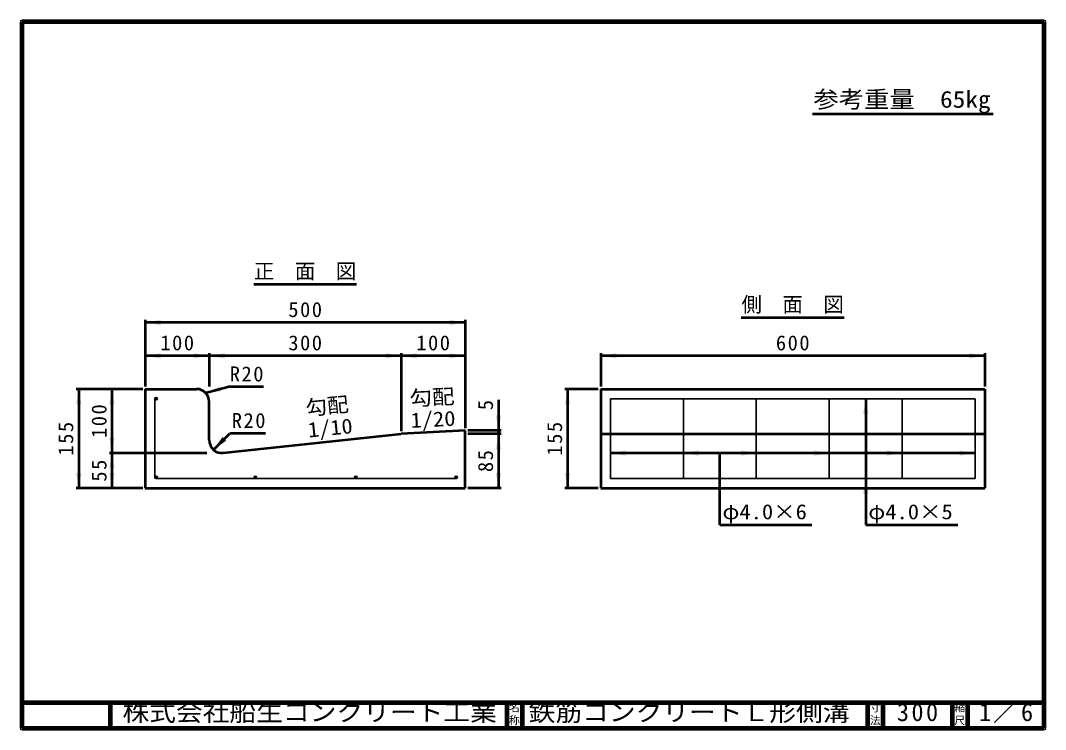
# Model space of a CAD drawing. Units: millimetres, scale not verified, with parts at other scales. Extents: x 100 to 4105, y 100 to 2870.
import ezdxf
from ezdxf.enums import TextEntityAlignment as Align

# ---------------------------------------------------------------- set-up
doc = ezdxf.new("R2010")
doc.units = ezdxf.units.MM
doc.header["$LTSCALE"] = 5
doc.layers.add('V-nasSTD', color=7, linetype='Continuous', lineweight=50)
doc.styles.add('ＭＳ ゴシック', font='')
doc.styles.get('ＭＳ ゴシック').set_extended_font_data('MS Gothic')

msp = doc.modelspace()

# ---------------------------------------------------------------- hatches: boundary and pattern name
at = {"layer": 'V-nasSTD'}
for points in [[(647.5, 1700.019), (587.5, 1690.019), (647.5, 1680.019)], [(1777.5, 1680.019), (1837.5, 1690.019), (1777.5, 1700.019)], [(647.5, 1570.019), (587.5, 1560.019), (647.5, 1550.019)], [(777.5, 1550.019), (837.5, 1560.019), (777.5, 1570.019)], [(897.5, 1570.019), (837.5, 1560.019), (897.5, 1550.019)], [(1527.5, 1550.019), (1587.5, 1560.019), (1527.5, 1570.019)], [(1647.5, 1570.019), (1587.5, 1560.019), (1647.5, 1550.019)], [(1777.5, 1550.019), (1837.5, 1560.019), (1777.5, 1570.019)], [(2427.5, 1570.019), (2367.5, 1560.019), (2427.5, 1550.019)], [(3807.5, 1550.019), (3867.5, 1560.019), (3807.5, 1570.019)], [(337.5, 1370.019), (327.5, 1430.019), (317.5, 1370.019)], [(467.5, 1370.019), (457.5, 1430.019), (447.5, 1370.019)], [(878.223, 1440.563), (822.855, 1415.374), (883.399, 1421.244)], [(2247.5, 1370.019), (2237.5, 1430.019), (2227.5, 1370.019)], [(635, 1392.519, 1), (625, 1392.519, 1)], [(3412.5, 1332.519), (3402.5, 1392.519), (3392.5, 1332.519)], [(1957.5, 1327.519), (1967.5, 1267.519), (1977.5, 1327.519)], [(889.305, 1242.444), (853.95, 1192.946), (903.447, 1228.302)], [(1977.5, 1195.019), (1967.5, 1255.019), (1957.5, 1195.019)], [(447.5, 1240.019), (457.5, 1180.019), (467.5, 1240.019)], [(467.5, 1120.019), (457.5, 1180.019), (447.5, 1120.019)], [(2465, 1190.019), (2405, 1180.019), (2465, 1170.019)], [(2750, 1190.019), (2690, 1180.019), (2750, 1170.019)], [(2915, 1170.019), (2975, 1180.019), (2915, 1190.019)], [(3200, 1170.019), (3260, 1180.019), (3200, 1190.019)], [(3485, 1170.019), (3545, 1180.019), (3485, 1190.019)], [(3770, 1170.019), (3830, 1180.019), (3770, 1190.019)], [(317.5, 1102.519), (327.5, 1042.519), (337.5, 1102.519)], [(447.5, 1102.519), (457.5, 1042.519), (467.5, 1102.519)], [(635, 1085.019, 1), (625, 1085.019, 1)], [(1022.5, 1085.019, 1), (1012.5, 1085.019, 1)], [(1415, 1085.019, 1), (1405, 1085.019, 1)], [(1807.5, 1085.019, 1), (1797.5, 1085.019, 1)], [(1957.5, 1102.519), (1967.5, 1042.519), (1977.5, 1102.519)], [(2227.5, 1102.519), (2237.5, 1042.519), (2247.5, 1102.519)], [(3412.5, 1020.019), (3402.5, 1080.019), (3392.5, 1020.019)]]:
    msp.add_hatch(color=256, dxfattribs=at).paths.add_polyline_path(points)

# ---------------------------------------------------------------- linework, layer by layer
at = {"layer": 'V-nasSTD', "lineweight": 100}
for p, q in [((105, 2865), (105, 105)), ((4100, 2865), (105, 2865)), ((4100, 105), (4100, 2865)), ((105, 205), (4100, 205)), ((450, 205), (450, 105)), ((2000, 205), (2000, 105)), ((2060, 205), (2060, 105)), ((3410, 205), (3410, 105)), ((3470, 205), (3470, 105)), ((3740, 205), (3740, 105)), ((3800, 205), (3800, 105)), ((105, 105), (4100, 105))]:
    msp.add_line(p, q, dxfattribs=at)
at = {"layer": 'V-nasSTD'}
for p, q in [((3194, 2505), (3900, 2505)), ((1011.496, 1840.019), (1413.504, 1840.019)), ((587.5, 1700.019), (587.5, 1440.019)), ((1837.5, 1690.019), (587.5, 1690.019)), ((1837.5, 1700.019), (1837.5, 1277.519)), ((2916.496, 1710.019), (3318.504, 1710.019)), ((837.5, 1570.019), (837.5, 1440.019)), ((1587.5, 1570.019), (1587.5, 1265.019)), ((2367.5, 1570.019), (2367.5, 1440.019)), ((3867.5, 1570.019), (3867.5, 1440.019)), ((837.5, 1560.019), (587.5, 1560.019)), ((1587.5, 1560.019), (837.5, 1560.019)), ((1837.5, 1560.019), (1587.5, 1560.019)), ((3867.5, 1560.019), (2367.5, 1560.019)), ((577.5, 1430.019), (317.5, 1430.019)), ((327.5, 1430.019), (327.5, 1042.519)), ((457.5, 1430.019), (457.5, 1180.019)), ((587.5, 1430.019), (587.5, 1042.519)), ((587.5, 1430.019), (787.5, 1430.019)), ((822.855, 1415.374), (909.789, 1438.668)), ((1049.789, 1438.668), (909.789, 1438.668)), ((2357.5, 1430.019), (2227.5, 1430.019)), ((2237.5, 1430.019), (2237.5, 1042.519)), ((2367.5, 1430.019), (2367.5, 1042.519)), ((2367.5, 1430.019), (3867.5, 1430.019)), ((3867.5, 1430.019), (3867.5, 1042.519)), ((837.5, 1230.019), (837.5, 1380.019)), ((1967.5, 1387.519), (1967.5, 1267.519)), ((3402.5, 1392.519), (3402.5, 900.019)), ((853.95, 1192.946), (917.589, 1256.586)), ((892.475, 1180.267), (1587.5, 1255.019)), ((1057.589, 1256.586), (917.589, 1256.586)), ((1837.5, 1267.519), (1587.5, 1255.019)), ((1837.5, 1042.519), (1837.5, 1267.519)), ((1977.5, 1267.519), (1847.5, 1267.519)), ((1977.5, 1255.019), (1847.5, 1255.019)), ((1967.5, 1267.519), (1967.5, 1255.019)), ((1967.5, 1255.019), (1967.5, 1042.519)), ((2367.5, 1255.019), (3867.5, 1255.019)), ((827.5, 1180.019), (447.5, 1180.019)), ((457.5, 1180.019), (457.5, 1042.519)), ((3830, 1180.019), (2405, 1180.019)), ((2832.5, 900.019), (2832.5, 1180.019)), ((577.5, 1042.519), (317.5, 1042.519)), ((587.5, 1042.519), (1837.5, 1042.519)), ((1977.5, 1042.519), (1847.5, 1042.519)), ((2357.5, 1042.519), (2227.5, 1042.519)), ((2367.5, 1042.519), (3867.5, 1042.519)), ((2832.5, 900.019), (3192.5, 900.019)), ((3402.5, 900.019), (3762.5, 900.019))]:
    msp.add_line(p, q, dxfattribs=at)
at = {"layer": 'V-nasSTD', "lineweight": 35}
for p, q in [((625, 1392.519), (625, 1085.019)), ((2405, 1392.519), (3830, 1392.519)), ((2405, 1392.519), (2405, 1080.019)), ((2690, 1392.519), (2690, 1080.019)), ((2975, 1392.519), (2975, 1080.019)), ((3260, 1392.519), (3260, 1080.019)), ((3545, 1392.519), (3545, 1080.019)), ((3830, 1392.519), (3830, 1080.019)), ((630, 1080.019), (1802.5, 1080.019)), ((3830, 1080.019), (2405, 1080.019))]:
    msp.add_line(p, q, dxfattribs=at)
at = {"layer": 'V-nasSTD', "lineweight": 13}
msp.add_lwpolyline([(100, 100), (100, 2870), (4105, 2870), (4105, 100)], close=True, dxfattribs=at)
at = {"layer": 'V-nasSTD', "lineweight": 35}
for centre in [(630, 1392.519), (630, 1085.019), (1017.5, 1085.019), (1410, 1085.019), (1802.5, 1085.019)]:
    msp.add_circle(centre, 5, dxfattribs=at)
at = {"layer": 'V-nasSTD'}
for centre, start, end in [((787.5, 1380.019), 0, 90), ((887.5, 1230.019), 180, 275.71059)]:
    msp.add_arc(centre, 50, start, end, dxfattribs=at)
at = {"layer": 'V-nasSTD', "lineweight": 35}
msp.add_arc((630, 1085.019), 5, 180, 270, dxfattribs=at)

# ---------------------------------------------------------------- texts
at = {"layer": 'V-nasSTD', "style": 'ＭＳ ゴシック', "width": 1.1}
for s, height, p in [('参考重量\u300065kg', 65.98, (3198, 2595)), ('φ4.0×6', 58.65, (2842.5, 980.019)), ('φ4.0×5', 58.65, (3412.5, 980.019)), ('株式会社船生コンクリート工業', 69.65, (498.25, 202.55)), ('鉄筋コンクリートＬ形側溝', 69.65, (2085.25, 202.47))]:
    msp.add_text(s, height=height, dxfattribs=at).set_placement(p, align=Align.TOP_LEFT)
at = {"layer": 'V-nasSTD', "style": 'ＭＳ ゴシック'}
for s, height, p in [('正\u3000面\u3000図', 58.65, (1011.996, 1920.019)), ('側\u3000面\u3000図', 58.65, (2916.996, 1790.019)), ('名', 30.79, (2008.982, 200.999)), ('寸', 30.79, (3418.982, 200.999)), ('縮', 30.79, (3748.982, 200.999)), ('称', 30.79, (2008.976, 151.01)), ('法', 30.79, (3418.976, 151.01)), ('尺', 30.79, (3748.976, 151.01))]:
    msp.add_text(s, height=height, dxfattribs=at).set_placement(p, align=Align.TOP_LEFT)
for s, rotation, width, p in [('勾配', 5.711, 1.05, (1211.204, 1384.741)), ('勾配', 2.862, 1.1, (1618.305, 1423.017)), ('1/20', 2.862, 1.1, (1622.612, 1336.875)), ('1/10', 5.711, 1.1, (1219.786, 1298.919))]:
    msp.add_text(s, height=58.65, rotation=rotation, dxfattribs=dict(at, width=width)).set_placement(p, align=Align.TOP_LEFT)
msp.add_text('5', height=58.65, rotation=90, dxfattribs=at).set_placement((1887.5, 1347.519), align=Align.TOP_LEFT)
at = {"layer": 'V-nasSTD', "attachment_point": 1, "style": 'ＭＳ ゴシック'}
for s, insert, char_height in [('\\T1.15;500', (1146.5, 1770.019), 58.65), ('\\T1.15;100', (646.5, 1640.019), 58.65), ('\\T1.15;300', (1146.5, 1640.019), 58.65), ('\\T1.15;100', (1646.5, 1640.019), 58.65), ('\\T1.15;600', (3051.5, 1640.019), 58.65), ('\\T1.15;R20', (917.789, 1518.668), 58.65), ('\\T1.15;R20', (925.589, 1336.586), 58.65), ('\\T1.2;300', (3524.25, 202.508), 69.65), ('\\T1.15;1／6', (3845.521, 202.582), 69.65)]:
    msp.add_mtext(s, dxfattribs=dict(at, insert=insert, char_height=char_height))
at = {"layer": 'V-nasSTD', "char_height": 58.65, "attachment_point": 1, "rotation": 90, "style": 'ＭＳ ゴシック'}
for s, insert in [('\\T1.15;100', (377.5, 1239.019)), ('\\T1.15;155', (247.5, 1170.269)), ('\\T1.15;155', (2157.5, 1170.269)), ('\\T1.15;85', (1887.5, 1105.769)), ('\\T1.15;55', (377.5, 1068.269))]:
    msp.add_mtext(s, dxfattribs=dict(at, insert=insert))

doc.saveas('drawing.dxf')
